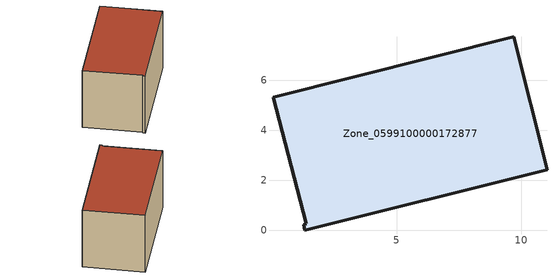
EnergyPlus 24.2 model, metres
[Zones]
Zone_0599100000172877
 floor ground (C_G): 0.05,5.32 9.69,7.74 11.02,2.42 1.33,0 1.28,0.22 1.39,0.25 z0
 wall outside (C_F): 11.02,2.42 9.69,7.74 0.05,5.32 1.39,0.25 1.28,0.22 1.33,0 11.02,2.42 z0:5.9
 roof outside (C_R): 9.69,7.74 0.05,5.32 1.39,0.25 1.28,0.22 1.33,0 11.02,2.42 z5.9
[BUILDING]
Pand.0599100000172877: North Axis=0; Terrain=City; Loads Convergence Tolerance Value=0.04; Temperature Convergence Tolerance Value=0.4; Solar Distribution=FullExterior; Maximum Number of Warmup Days=25; Minimum Number of Warmup Days=1
[Site:Location]
Rotterdam.The.Hague.AP_ZH_NLD Design_Conditions: Latitude=51.96; Longitude=4.45; Time Zone=1; Elevation=-4.5
[SITE:GROUNDTEMPERATURE:BUILDINGSURFACE]
18, 18, 18, 18, 18, 18, 18, 18, 18, 18, 18, 18
[MATERIAL] Thermal Absorptance=0.9; Solar Absorptance=0.7; Visible Absorptance=0.7
Name | Roughness | Thickness | Conductivity | Density | Specific Heat
G.TI.1975-1991 | MediumSmooth | 0.15 | 0.288461 | 540 | 1210
F.TI.1975-1991 | Rough | 0.3 | 0.230769 | 1920 | 840
R.TI.1975-1991 | MediumRough | 0.2 | 0.153846 | 1500 | 1000
[CONSTRUCTION]
C_G: G.TI.1975-1991
C_F: F.TI.1975-1991
C_R: R.TI.1975-1991
[ZONE]
Zone_0599100000172877: Type=1; Multiplier=1; Ceiling Height=Autocalculate; Volume=Autocalculate; Floor Area=autocalculate; Part of Total Floor Area=Yes
[ZONEINFILTRATION:DESIGNFLOWRATE]
Infil_Zone_0599100000172877: Zone or ZoneList or Space or SpaceList=Zone_0599100000172877; Schedule=AlwaysOn; Design Flow Rate Calculation Method=Flow/Area; Flow Rate per Floor Area=0.003; Constant Term Coefficient=1; Temperature Term Coefficient=0; Velocity Term Coefficient=0; Velocity Squared Term Coefficient=0
[HVACTEMPLATE:ZONE:IDEALLOADSAIRSYSTEM]
Zone_0599100000172877: Maximum Heating Supply Air Temperature=50; Minimum Cooling Supply Air Temperature=13; Maximum Heating Supply Air Humidity Ratio=0.0156; Minimum Cooling Supply Air Humidity Ratio=0.0077; Heating Limit=NoLimit; Cooling Limit=NoLimit; Dehumidification Control Type=ConstantSensibleHeatRatio; Cooling Sensible Heat Ratio=0.7; Dehumidification Setpoint=60; Humidification Control Type=None; Humidification Setpoint=30; Outdoor Air Method=None; Outdoor Air Flow Rate per Person=0.00944; Outdoor Air Flow Rate per Zone Floor Area=0; Outdoor Air Flow Rate per Zone=0; Demand Controlled Ventilation Type=None; Outdoor Air Economizer Type=NoEconomizer; Heat Recovery Type=None; Sensible Heat Recovery Effectiveness=0.7; Latent Heat Recovery Effectiveness=0.65
[ZONECONTROL:THERMOSTAT]
ThermostatControl_Zone_0599100000172877: Zone or ZoneList=Zone_0599100000172877; Control Type Schedule=DualSetpointControlType; Control 1=Thermostat_Zone_0599100000172877; Temperature Difference Between Cutout And Setpoint=0
[THERMOSTATSETPOINT:DUALSETPOINT]
Thermostat_Zone_0599100000172877: Heating Setpoint Temperature Schedule=HeatingSetpoint_Zone_0599100000172877; Cooling Setpoint Temperature Schedule=CoolingSetpoint_Zone_0599100000172877
[SCHEDULE:COMPACT]
HeatingSetpoint_Zone_0599100000172877: Through: 12/31, For: AllDays, Until: 24:00, 21
CoolingSetpoint_Zone_0599100000172877: Through: 12/31, For: AllDays, Until: 24:00, 24
DualSetpointControlType: Through: 12/31, For: AllDays, Until: 24:00, 4
AlwaysOn: Through: 12/31, For: AllDays, Until: 24:00, 1
